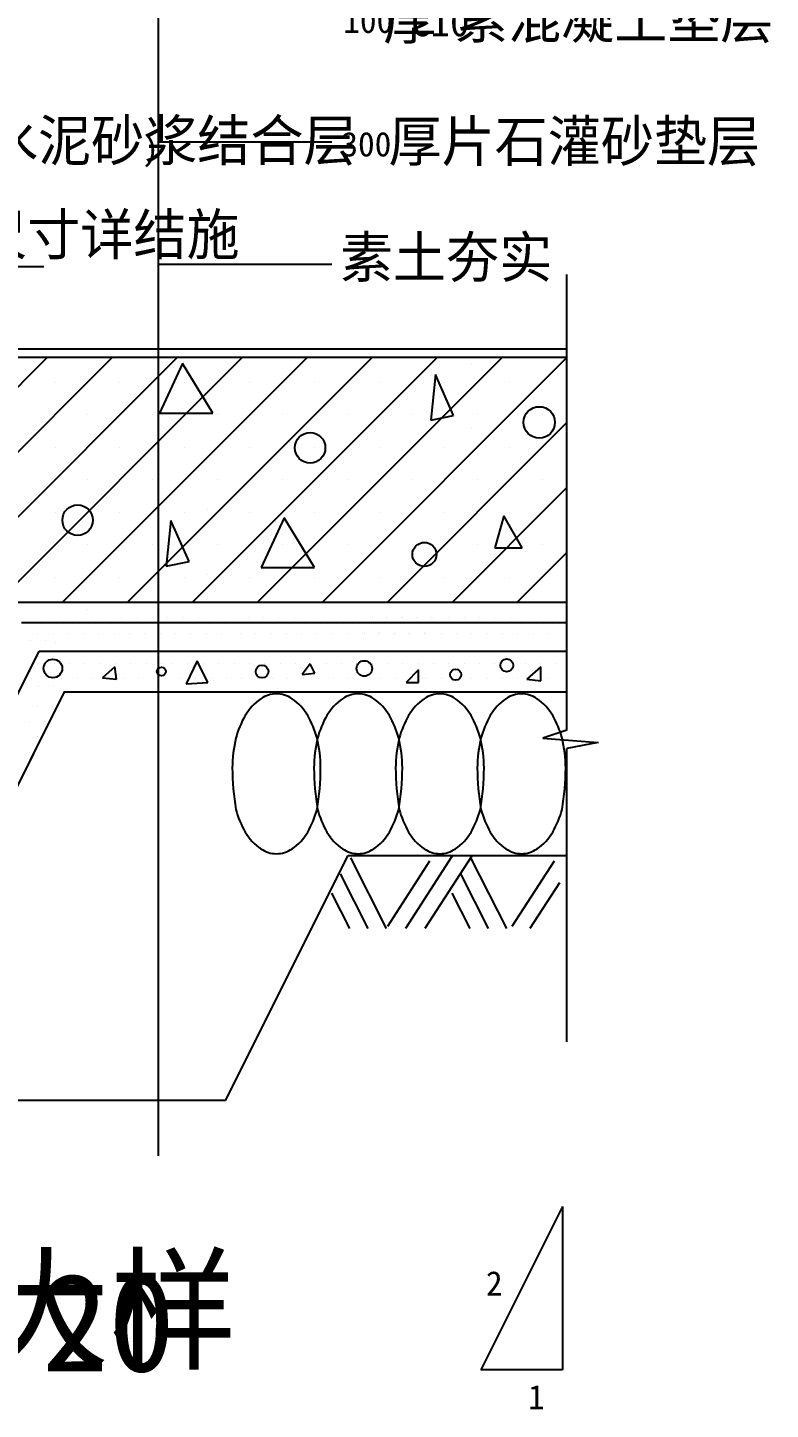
# Model space of a CAD drawing. Header units: metres. Extents: x 3274464 to 3302332, y 2272729 to 2302103.
# Drawn here: x 3292013 to 3301107, y 2272729 to 2289646 of the extents above; entities that cross this region are included whole.
import ezdxf

# ---------------------------------------------------------------- set-up
doc = ezdxf.new("R2010")
doc.units = ezdxf.units.M

msp = doc.modelspace()

# ---------------------------------------------------------------- linework, layer by layer
for p, q in [((3293615.43, 2275831.76), (3293615.43, 2297248.7)), ((3293615.43, 2288248.7), (3295737.04, 2288248.7)), ((3289439.91, 2286721.45), (3292209.9, 2286721.45)), ((3293615.43, 2286748.7), (3295737.04, 2286748.7)), ((3298616.16, 2281046.38), (3298616.16, 2286623.2)), ((3287384.83, 2285712.04), (3298616.16, 2285712.04)), ((3286258.11, 2279612.04), (3292258.11, 2285612.04)), ((3287053.6, 2279612.04), (3293053.6, 2285612.04)), ((3287849.1, 2279612.04), (3293849.1, 2285612.04)), ((3288644.59, 2279612.04), (3294644.59, 2285612.04)), ((3292440.09, 2282612.04), (3295440.09, 2285612.04)), ((3293235.58, 2282612.04), (3296235.58, 2285612.04)), ((3293908.5, 2285532.85), (3293628.51, 2284926.62)), ((3293803.34, 2285490.96), (3293803.34, 2285490.96)), ((3294281.81, 2284926.62), (3293908.5, 2285532.85)), ((3294031.08, 2282612.04), (3297031.08, 2285612.04)), ((3294826.57, 2282612.04), (3297826.57, 2285612.04)), ((3295622.07, 2282612.04), (3298616.16, 2285606.13)), ((3297449.22, 2285527.93), (3297449.22, 2285527.93)), ((3298616.16, 2282612.04), (3298616.16, 2285612.04)), ((3297005.7, 2285397.75), (3296949.84, 2284839.53)), ((3297229.14, 2284895.35), (3297005.7, 2285397.75)), ((3292348.46, 2285304.64), (3292348.46, 2285304.64)), ((3293143.96, 2285304.64), (3293143.96, 2285304.64)), ((3293939.45, 2285304.64), (3293939.45, 2285304.64)), ((3294734.95, 2285304.64), (3294734.95, 2285304.64)), ((3295530.44, 2285304.64), (3295530.44, 2285304.64)), ((3296325.94, 2285304.64), (3296325.94, 2285304.64)), ((3297121.43, 2285304.64), (3297121.43, 2285304.64)), ((3297916.93, 2285304.64), (3297916.93, 2285304.64)), ((3294201.09, 2285093.21), (3294201.09, 2285093.21)), ((3297051.47, 2285130.18), (3297051.47, 2285130.18)), ((3292746.21, 2284906.9), (3292746.21, 2284906.9)), ((3293541.71, 2284906.9), (3293541.71, 2284906.9)), ((3293628.51, 2284926.62), (3294281.81, 2284926.62)), ((3294337.2, 2284906.9), (3294337.2, 2284906.9)), ((3295132.7, 2284906.9), (3295132.7, 2284906.9)), ((3295928.19, 2284906.9), (3295928.19, 2284906.9)), ((3296723.69, 2284906.9), (3296723.69, 2284906.9)), ((3296949.84, 2284839.53), (3297229.14, 2284895.35)), ((3297519.18, 2284906.9), (3297519.18, 2284906.9)), ((3298314.68, 2284906.9), (3298314.68, 2284906.9)), ((3296417.56, 2282612.04), (3298616.16, 2284810.64)), ((3297449.22, 2284732.44), (3297449.22, 2284732.44)), ((3292348.46, 2284509.15), (3292348.46, 2284509.15)), ((3293143.96, 2284509.15), (3293143.96, 2284509.15)), ((3293939.45, 2284509.15), (3293939.45, 2284509.15)), ((3294734.95, 2284509.15), (3294734.95, 2284509.15)), ((3295530.44, 2284509.15), (3295530.44, 2284509.15)), ((3296325.94, 2284509.15), (3296325.94, 2284509.15)), ((3297121.43, 2284509.15), (3297121.43, 2284509.15)), ((3297916.93, 2284509.15), (3297916.93, 2284509.15)), ((3292746.21, 2284111.4), (3292746.21, 2284111.4)), ((3293541.71, 2284111.4), (3293541.71, 2284111.4)), ((3294337.2, 2284111.4), (3294337.2, 2284111.4)), ((3295132.7, 2284111.4), (3295132.7, 2284111.4)), ((3295928.19, 2284111.4), (3295928.19, 2284111.4)), ((3296723.69, 2284111.4), (3296723.69, 2284111.4)), ((3297213.06, 2282612.04), (3298616.16, 2284015.14)), ((3297519.18, 2284111.4), (3297519.18, 2284111.4)), ((3298314.68, 2284111.4), (3298314.68, 2284111.4)), ((3292348.46, 2283713.65), (3292348.46, 2283713.65)), ((3293143.96, 2283713.65), (3293143.96, 2283713.65)), ((3293939.45, 2283713.65), (3293939.45, 2283713.65)), ((3294209.35, 2283741.62), (3294209.35, 2283741.62)), ((3294734.95, 2283713.65), (3294734.95, 2283713.65)), ((3295152.41, 2283643.89), (3294872.42, 2283037.66)), ((3295525.72, 2283037.66), (3295152.41, 2283643.89)), ((3295530.44, 2283713.65), (3295530.44, 2283713.65)), ((3296325.94, 2283713.65), (3296325.94, 2283713.65)), ((3297121.43, 2283713.65), (3297121.43, 2283713.65)), ((3297843.6, 2283667.26), (3297731.88, 2283276.51)), ((3298067.04, 2283276.51), (3297843.6, 2283667.26)), ((3297916.93, 2283713.65), (3297916.93, 2283713.65)), ((3293765.83, 2283611.44), (3293709.97, 2283053.22)), ((3293989.27, 2283109.04), (3293765.83, 2283611.44)), ((3295047.25, 2283602.01), (3295047.25, 2283602.01)), ((3292746.21, 2283315.91), (3292746.21, 2283315.91)), ((3293541.71, 2283315.91), (3293541.71, 2283315.91)), ((3293811.6, 2283343.88), (3293811.6, 2283343.88)), ((3294337.2, 2283315.91), (3294337.2, 2283315.91)), ((3295132.7, 2283315.91), (3295132.7, 2283315.91)), ((3295928.19, 2283315.91), (3295928.19, 2283315.91)), ((3296723.69, 2283315.91), (3296723.69, 2283315.91)), ((3297519.18, 2283315.91), (3297519.18, 2283315.91)), ((3298314.68, 2283315.91), (3298314.68, 2283315.91)), ((3295445, 2283204.26), (3295445, 2283204.26)), ((3297731.88, 2283276.51), (3298067.04, 2283276.51)), ((3298008.55, 2282612.04), (3298616.16, 2283219.65)), ((3293709.97, 2283053.22), (3293989.27, 2283109.04)), ((3294872.42, 2283037.66), (3295525.72, 2283037.66)), ((3292348.46, 2282918.16), (3292348.46, 2282918.16)), ((3293143.96, 2282918.16), (3293143.96, 2282918.16)), ((3293939.45, 2282918.16), (3293939.45, 2282918.16)), ((3294209.35, 2282946.13), (3294209.35, 2282946.13)), ((3294734.95, 2282918.16), (3294734.95, 2282918.16)), ((3295530.44, 2282918.16), (3295530.44, 2282918.16)), ((3296325.94, 2282918.16), (3296325.94, 2282918.16)), ((3297121.43, 2282918.16), (3297121.43, 2282918.16)), ((3297916.93, 2282918.16), (3297916.93, 2282918.16)), ((3291784.83, 2282612.04), (3298616.16, 2282612.04)), ((3298616.16, 2281512.04), (3298616.16, 2282612.04)), ((3298616.16, 2281512.04), (3298616.16, 2282612.04)), ((3292746.21, 2282520.41), (3292746.21, 2282520.41)), ((3292230.6, 2282421.47), (3292230.6, 2282421.47)), ((3292418.1, 2282421.47), (3292418.1, 2282421.47)), ((3292605.6, 2282421.47), (3292605.6, 2282421.47)), ((3292793.1, 2282421.47), (3292793.1, 2282421.47)), ((3292980.6, 2282421.47), (3292980.6, 2282421.47)), ((3293168.1, 2282421.47), (3293168.1, 2282421.47)), ((3293355.6, 2282421.47), (3293355.6, 2282421.47)), ((3293543.1, 2282421.47), (3293543.1, 2282421.47)), ((3293730.6, 2282421.47), (3293730.6, 2282421.47)), ((3293918.1, 2282421.47), (3293918.1, 2282421.47)), ((3294105.6, 2282421.47), (3294105.6, 2282421.47)), ((3294293.1, 2282421.47), (3294293.1, 2282421.47)), ((3294480.6, 2282421.47), (3294480.6, 2282421.47)), ((3294711.94, 2282421.47), (3294711.94, 2282421.47)), ((3294899.44, 2282421.47), (3294899.44, 2282421.47)), ((3295086.94, 2282421.47), (3295086.94, 2282421.47)), ((3295274.44, 2282421.47), (3295274.44, 2282421.47)), ((3295461.94, 2282421.47), (3295461.94, 2282421.47)), ((3295649.44, 2282421.47), (3295649.44, 2282421.47)), ((3295836.94, 2282421.47), (3295836.94, 2282421.47)), ((3296024.44, 2282421.47), (3296024.44, 2282421.47)), ((3296211.94, 2282421.47), (3296211.94, 2282421.47)), ((3296232.76, 2282421.47), (3296232.76, 2282421.47)), ((3296399.44, 2282421.47), (3296399.44, 2282421.47)), ((3296420.26, 2282421.47), (3296420.26, 2282421.47)), ((3296586.94, 2282421.47), (3296586.94, 2282421.47)), ((3296607.76, 2282421.47), (3296607.76, 2282421.47)), ((3296774.44, 2282421.47), (3296774.44, 2282421.47)), ((3296795.26, 2282421.47), (3296795.26, 2282421.47)), ((3296961.94, 2282421.47), (3296961.94, 2282421.47)), ((3296982.76, 2282421.47), (3296982.76, 2282421.47)), ((3297170.26, 2282421.47), (3297170.26, 2282421.47)), ((3297357.76, 2282421.47), (3297357.76, 2282421.47)), ((3297545.26, 2282421.47), (3297545.26, 2282421.47)), ((3297732.76, 2282421.47), (3297732.76, 2282421.47)), ((3297920.26, 2282421.47), (3297920.26, 2282421.47)), ((3298107.76, 2282421.47), (3298107.76, 2282421.47)), ((3298295.26, 2282421.47), (3298295.26, 2282421.47)), ((3298482.76, 2282421.47), (3298482.76, 2282421.47)), ((3292046.44, 2282136.76), (3292046.44, 2282136.76)), ((3292136.85, 2282233.97), (3292136.85, 2282233.97)), ((3292233.94, 2282136.76), (3292233.94, 2282136.76)), ((3292324.35, 2282233.97), (3292324.35, 2282233.97)), ((3292348.46, 2282122.66), (3292348.46, 2282122.66)), ((3292511.85, 2282233.97), (3292511.85, 2282233.97)), ((3292699.35, 2282233.97), (3292699.35, 2282233.97)), ((3292886.85, 2282233.97), (3292886.85, 2282233.97)), ((3293074.35, 2282233.97), (3293074.35, 2282233.97)), ((3293261.85, 2282233.97), (3293261.85, 2282233.97)), ((3293449.35, 2282233.97), (3293449.35, 2282233.97)), ((3293636.85, 2282233.97), (3293636.85, 2282233.97)), ((3293824.35, 2282233.97), (3293824.35, 2282233.97)), ((3294011.85, 2282233.97), (3294011.85, 2282233.97)), ((3294199.35, 2282233.97), (3294199.35, 2282233.97)), ((3294386.85, 2282233.97), (3294386.85, 2282233.97)), ((3294618.19, 2282233.97), (3294618.19, 2282233.97)), ((3294805.69, 2282233.97), (3294805.69, 2282233.97)), ((3294993.19, 2282233.97), (3294993.19, 2282233.97)), ((3295180.69, 2282233.97), (3295180.69, 2282233.97)), ((3295368.19, 2282233.97), (3295368.19, 2282233.97)), ((3295555.69, 2282233.97), (3295555.69, 2282233.97)), ((3295743.19, 2282233.97), (3295743.19, 2282233.97)), ((3295930.69, 2282233.97), (3295930.69, 2282233.97)), ((3296118.19, 2282233.97), (3296118.19, 2282233.97)), ((3296139.01, 2282233.97), (3296139.01, 2282233.97)), ((3296305.69, 2282233.97), (3296305.69, 2282233.97)), ((3296326.51, 2282233.97), (3296326.51, 2282233.97)), ((3296493.19, 2282233.97), (3296493.19, 2282233.97)), ((3296514.01, 2282233.97), (3296514.01, 2282233.97)), ((3296680.69, 2282233.97), (3296680.69, 2282233.97)), ((3296701.51, 2282233.97), (3296701.51, 2282233.97)), ((3296868.19, 2282233.97), (3296868.19, 2282233.97)), ((3296889.01, 2282233.97), (3296889.01, 2282233.97)), ((3297076.51, 2282233.97), (3297076.51, 2282233.97)), ((3297264.01, 2282233.97), (3297264.01, 2282233.97)), ((3297451.51, 2282233.97), (3297451.51, 2282233.97)), ((3297639.01, 2282233.97), (3297639.01, 2282233.97)), ((3297826.51, 2282233.97), (3297826.51, 2282233.97)), ((3298014.01, 2282233.97), (3298014.01, 2282233.97)), ((3298201.51, 2282233.97), (3298201.51, 2282233.97)), ((3298389.01, 2282233.97), (3298389.01, 2282233.97)), ((3292140.19, 2281949.26), (3292140.19, 2281949.26)), ((3292327.69, 2281949.26), (3292327.69, 2281949.26)), ((3292150.55, 2281861.55), (3292150.55, 2281861.55)), ((3292338.05, 2281861.55), (3292338.05, 2281861.55)), ((3292525.55, 2281861.55), (3292525.55, 2281861.55)), ((3292713.05, 2281861.55), (3292713.05, 2281861.55)), ((3292900.55, 2281861.55), (3292900.55, 2281861.55)), ((3293081.63, 2281819.27), (3292929.91, 2281686.6)), ((3293100.6, 2281667.65), (3293081.63, 2281819.27)), ((3293088.05, 2281861.55), (3293088.05, 2281861.55)), ((3293275.55, 2281861.55), (3293275.55, 2281861.55)), ((3293463.05, 2281861.55), (3293463.05, 2281861.55)), ((3293650.55, 2281861.55), (3293650.55, 2281861.55)), ((3293791.44, 2281861.55), (3293791.44, 2281861.55)), ((3294086.8, 2281895.08), (3293954.04, 2281610.79)), ((3293978.94, 2281861.55), (3293978.94, 2281861.55)), ((3294219.56, 2281629.74), (3294086.8, 2281895.08)), ((3294166.44, 2281861.55), (3294166.44, 2281861.55)), ((3294353.94, 2281861.55), (3294353.94, 2281861.55)), ((3294541.44, 2281861.55), (3294541.44, 2281861.55)), ((3294728.94, 2281861.55), (3294728.94, 2281861.55)), ((3294916.44, 2281861.55), (3294916.44, 2281861.55)), ((3295103.94, 2281861.55), (3295103.94, 2281861.55)), ((3295291.44, 2281861.55), (3295291.44, 2281861.55)), ((3295471.27, 2281857.17), (3295376.45, 2281724.51)), ((3295528.17, 2281743.46), (3295471.27, 2281857.17)), ((3295478.94, 2281861.55), (3295478.94, 2281861.55)), ((3295666.44, 2281861.55), (3295666.44, 2281861.55)), ((3295853.94, 2281861.55), (3295853.94, 2281861.55)), ((3296041.44, 2281861.55), (3296041.44, 2281861.55)), ((3296232.76, 2281861.55), (3296232.76, 2281861.55)), ((3296420.26, 2281861.55), (3296420.26, 2281861.55)), ((3296607.76, 2281861.55), (3296607.76, 2281861.55)), ((3296798.85, 2281781.36), (3296647.13, 2281629.74)), ((3296795.26, 2281861.55), (3296795.26, 2281861.55)), ((3296798.85, 2281629.74), (3296798.85, 2281781.36)), ((3296982.76, 2281861.55), (3296982.76, 2281861.55)), ((3297170.26, 2281861.55), (3297170.26, 2281861.55)), ((3297357.76, 2281861.55), (3297357.76, 2281861.55)), ((3297545.26, 2281861.55), (3297545.26, 2281861.55)), ((3297732.76, 2281861.55), (3297732.76, 2281861.55)), ((3297920.26, 2281861.55), (3297920.26, 2281861.55)), ((3298107.76, 2281861.55), (3298107.76, 2281861.55)), ((3298297.12, 2281819.27), (3298126.43, 2281667.65)), ((3298295.26, 2281861.55), (3298295.26, 2281861.55)), ((3298297.12, 2281648.69), (3298297.12, 2281819.27)), ((3298482.76, 2281861.55), (3298482.76, 2281861.55)), ((3292046.44, 2281761.76), (3292046.44, 2281761.76)), ((3292056.8, 2281674.05), (3292056.8, 2281674.05)), ((3292233.94, 2281761.76), (3292233.94, 2281761.76)), ((3292244.3, 2281674.05), (3292244.3, 2281674.05)), ((3292431.8, 2281674.05), (3292431.8, 2281674.05)), ((3292619.3, 2281674.05), (3292619.3, 2281674.05)), ((3292806.8, 2281674.05), (3292806.8, 2281674.05)), ((3292929.91, 2281686.6), (3293100.6, 2281667.65)), ((3292994.3, 2281674.05), (3292994.3, 2281674.05)), ((3293181.8, 2281674.05), (3293181.8, 2281674.05)), ((3293369.3, 2281674.05), (3293369.3, 2281674.05)), ((3293556.8, 2281674.05), (3293556.8, 2281674.05)), ((3293697.69, 2281674.05), (3293697.69, 2281674.05)), ((3293885.19, 2281674.05), (3293885.19, 2281674.05)), ((3293954.04, 2281610.79), (3294219.56, 2281629.74)), ((3294072.69, 2281674.05), (3294072.69, 2281674.05)), ((3294260.19, 2281674.05), (3294260.19, 2281674.05)), ((3294447.69, 2281674.05), (3294447.69, 2281674.05)), ((3294635.19, 2281674.05), (3294635.19, 2281674.05)), ((3294822.69, 2281674.05), (3294822.69, 2281674.05)), ((3295010.19, 2281674.05), (3295010.19, 2281674.05)), ((3295197.69, 2281674.05), (3295197.69, 2281674.05)), ((3295376.45, 2281724.51), (3295528.17, 2281743.46)), ((3295385.19, 2281674.05), (3295385.19, 2281674.05)), ((3295572.69, 2281674.05), (3295572.69, 2281674.05)), ((3295760.19, 2281674.05), (3295760.19, 2281674.05)), ((3295947.69, 2281674.05), (3295947.69, 2281674.05)), ((3296139.01, 2281674.05), (3296139.01, 2281674.05)), ((3296326.51, 2281674.05), (3296326.51, 2281674.05)), ((3296514.01, 2281674.05), (3296514.01, 2281674.05)), ((3296647.13, 2281629.74), (3296798.85, 2281629.74)), ((3296701.51, 2281674.05), (3296701.51, 2281674.05)), ((3296889.01, 2281674.05), (3296889.01, 2281674.05)), ((3297076.51, 2281674.05), (3297076.51, 2281674.05)), ((3297264.01, 2281674.05), (3297264.01, 2281674.05)), ((3297451.51, 2281674.05), (3297451.51, 2281674.05)), ((3297639.01, 2281674.05), (3297639.01, 2281674.05)), ((3297826.51, 2281674.05), (3297826.51, 2281674.05)), ((3298014.01, 2281674.05), (3298014.01, 2281674.05)), ((3298126.43, 2281667.65), (3298297.12, 2281648.69)), ((3298201.51, 2281674.05), (3298201.51, 2281674.05)), ((3298389.01, 2281674.05), (3298389.01, 2281674.05)), ((3290964.67, 2278512.04), (3292464.67, 2281512.04)), ((3292140.19, 2281574.26), (3292140.19, 2281574.26)), ((3292327.69, 2281574.26), (3292327.69, 2281574.26)), ((3292464.67, 2281512.04), (3298616.16, 2281512.04)), ((3292128.68, 2281336.87), (3292128.68, 2281336.87)), ((3292316.18, 2281336.87), (3292316.18, 2281336.87)), ((3292034.93, 2281149.37), (3292034.93, 2281149.37)), ((3292222.43, 2281149.37), (3292222.43, 2281149.37)), ((3292128.68, 2280961.87), (3292128.68, 2280961.87)), ((3298616.16, 2281046.38), (3298319.13, 2280947.44)), ((3298319.13, 2280947.44), (3298998.8, 2280893.1)), ((3292034.93, 2280774.37), (3292034.93, 2280774.37)), ((3298998.8, 2280893.1), (3298616.16, 2280818.49)), ((3298616.16, 2277228.12), (3298616.16, 2280818.49)), ((3295964.54, 2279482.36), (3296402.43, 2278615.81)), ((3296934.94, 2279441.97), (3296418.24, 2278641.63)), ((3297208.24, 2279496.56), (3296639.63, 2278615.81)), ((3297446.29, 2279496.56), (3296877.69, 2278615.81)), ((3297437.13, 2279482.36), (3297875.01, 2278615.81)), ((3298459.2, 2279441.97), (3297942.5, 2278641.63)), ((3295838.84, 2279287.66), (3296178.34, 2278615.81)), ((3297311.43, 2279287.66), (3297650.93, 2278615.81)), ((3298525.11, 2279175.32), (3298163.89, 2278615.81)), ((3295734.31, 2279051.07), (3295954.26, 2278615.81)), ((3297206.9, 2279051.07), (3297426.84, 2278615.81)), ((3298562.6, 2275214.74), (3297562.6, 2273214.74)), ((3298562.6, 2275214.74), (3298562.6, 2273214.74)), ((3298562.6, 2273214.74), (3297562.6, 2273214.74))]:
    msp.add_line(p, q)
for points in [[(3285784.83, 2285612.04), (3283284.83, 2285612.04), (3283284.83, 2279612.04), (3290284.83, 2279612.04), (3291784.83, 2282612.04), (3298616.16, 2282612.04)], [(3287284.83, 2285612.04), (3298616.16, 2285612.04)], [(3291939.34, 2282362.04), (3298616.16, 2282362.04)], [(3290655.65, 2279012.04), (3292155.65, 2282012.04)], [(3292155.65, 2282012.04), (3298616.16, 2282012.04)], [(3281784.83, 2279012.04), (3281784.83, 2278512.04), (3290964.67, 2278512.04), (3292464.67, 2281512.04), (3298616.16, 2281512.04)], [(3294436.8, 2276512.04), (3295936.8, 2279512.04)], [(3295936.8, 2279512.04), (3298616.16, 2279512.04)], [(3294436.8, 2276512.04), (3279784.83, 2276512.04)]]:
    msp.add_lwpolyline(points)
for points in [[(3294519.02, 2280583.63, 0.04), (3294563.25, 2280074.54, 0.07), (3294677.45, 2279797.04, 0.11), (3294869.67, 2279591.27, 0.15), (3295059.94, 2279531.74, 0.15), (3295250.21, 2279591.27, 0.11), (3295442.43, 2279797.04, 0.07), (3295556.63, 2280074.54, 0.04), (3295600.86, 2280583.63, 0.06), (3295556.63, 2280946.62, 0.07), (3295442.43, 2281224.12, 0.11), (3295250.21, 2281429.89, 0.15), (3295059.94, 2281489.42, 0.15), (3294869.67, 2281429.89, 0.11), (3294677.45, 2281224.12, 0.07), (3294563.25, 2280946.62, 0.06)], [(3295519.02, 2280583.63, 0.04), (3295563.25, 2280074.54, 0.07), (3295677.45, 2279797.04, 0.11), (3295869.67, 2279591.27, 0.15), (3296059.94, 2279531.74, 0.15), (3296250.21, 2279591.27, 0.11), (3296442.43, 2279797.04, 0.07), (3296556.63, 2280074.54, 0.04), (3296600.86, 2280583.63, 0.06), (3296556.63, 2280946.62, 0.07), (3296442.43, 2281224.12, 0.11), (3296250.21, 2281429.89, 0.15), (3296059.94, 2281489.42, 0.15), (3295869.67, 2281429.89, 0.11), (3295677.45, 2281224.12, 0.07), (3295563.25, 2280946.62, 0.06)], [(3296519.02, 2280583.63, 0.04), (3296563.25, 2280074.54, 0.07), (3296677.45, 2279797.04, 0.11), (3296869.67, 2279591.27, 0.15), (3297059.94, 2279531.74, 0.15), (3297250.21, 2279591.27, 0.11), (3297442.43, 2279797.04, 0.07), (3297556.63, 2280074.54, 0.04), (3297600.86, 2280583.63, 0.06), (3297556.63, 2280946.62, 0.07), (3297442.43, 2281224.12, 0.11), (3297250.21, 2281429.89, 0.15), (3297059.94, 2281489.42, 0.15), (3296869.67, 2281429.89, 0.11), (3296677.45, 2281224.12, 0.07), (3296563.25, 2280946.62, 0.06)], [(3297519.02, 2280583.63, 0.04), (3297563.25, 2280074.54, 0.07), (3297677.45, 2279797.04, 0.11), (3297869.67, 2279591.27, 0.15), (3298059.94, 2279531.74, 0.15), (3298250.21, 2279591.27, 0.11), (3298442.43, 2279797.04, 0.07), (3298556.63, 2280074.54, 0.04), (3298600.86, 2280583.63, 0.06), (3298556.63, 2280946.62, 0.07), (3298442.43, 2281224.12, 0.11), (3298250.21, 2281429.89, 0.15), (3298059.94, 2281489.42, 0.15), (3297869.67, 2281429.89, 0.11), (3297677.45, 2281224.12, 0.07), (3297563.25, 2280946.62, 0.06)]]:
    msp.add_lwpolyline(points, format="xyb", close=True)
for centre, radius in [((3298277.46, 2284813.15), 192.28), ((3295471.43, 2284501.67), 186.53), ((3292624.9, 2283615.64), 186.53), ((3296871.37, 2283195.94), 147.48), ((3292323.02, 2281800.32), 113.72), ((3293650.59, 2281762.41), 53.62), ((3294883.35, 2281762.41), 78.15), ((3296135.06, 2281800.32), 94.8), ((3297254.02, 2281724.51), 68.35), ((3297879.88, 2281838.22), 78.15)]:
    msp.add_circle(centre, radius)

# ---------------------------------------------------------------- texts
for s, height, p in [('素混凝土垫层', 500, (3297244.02, 2289514.6)), ('厚', 500, (3296365.56, 2289499.9)), ('C10', 350, (3296708.53, 2289540.32)), ('100', 300, (3295877.8, 2289580.77)), ('加纯水泥砂浆结合层', 500, (3290190.44, 2288015.57)), ('厚片石灌砂垫层', 500, (3296431.52, 2288006.16)), ('300', 300, (3295854.16, 2288068.85)), (')', 300, (3293416.37, 2288015.57)), ('底板梁尺寸详结施', 500, (3289408.4, 2286863.92)), ('素土夯实', 500, (3295837.32, 2286585.36)), ('墙身防水大样', 1200, (3285218.51, 2273345.53)), ('1:20', 1200, (3290552.09, 2273192.8)), ('2', 300, (3297624.65, 2274121.57)), ('1', 300, (3298139.63, 2272729.05))]:
    msp.add_text(s, height=height).set_placement(p)

doc.saveas('drawing.dxf')
